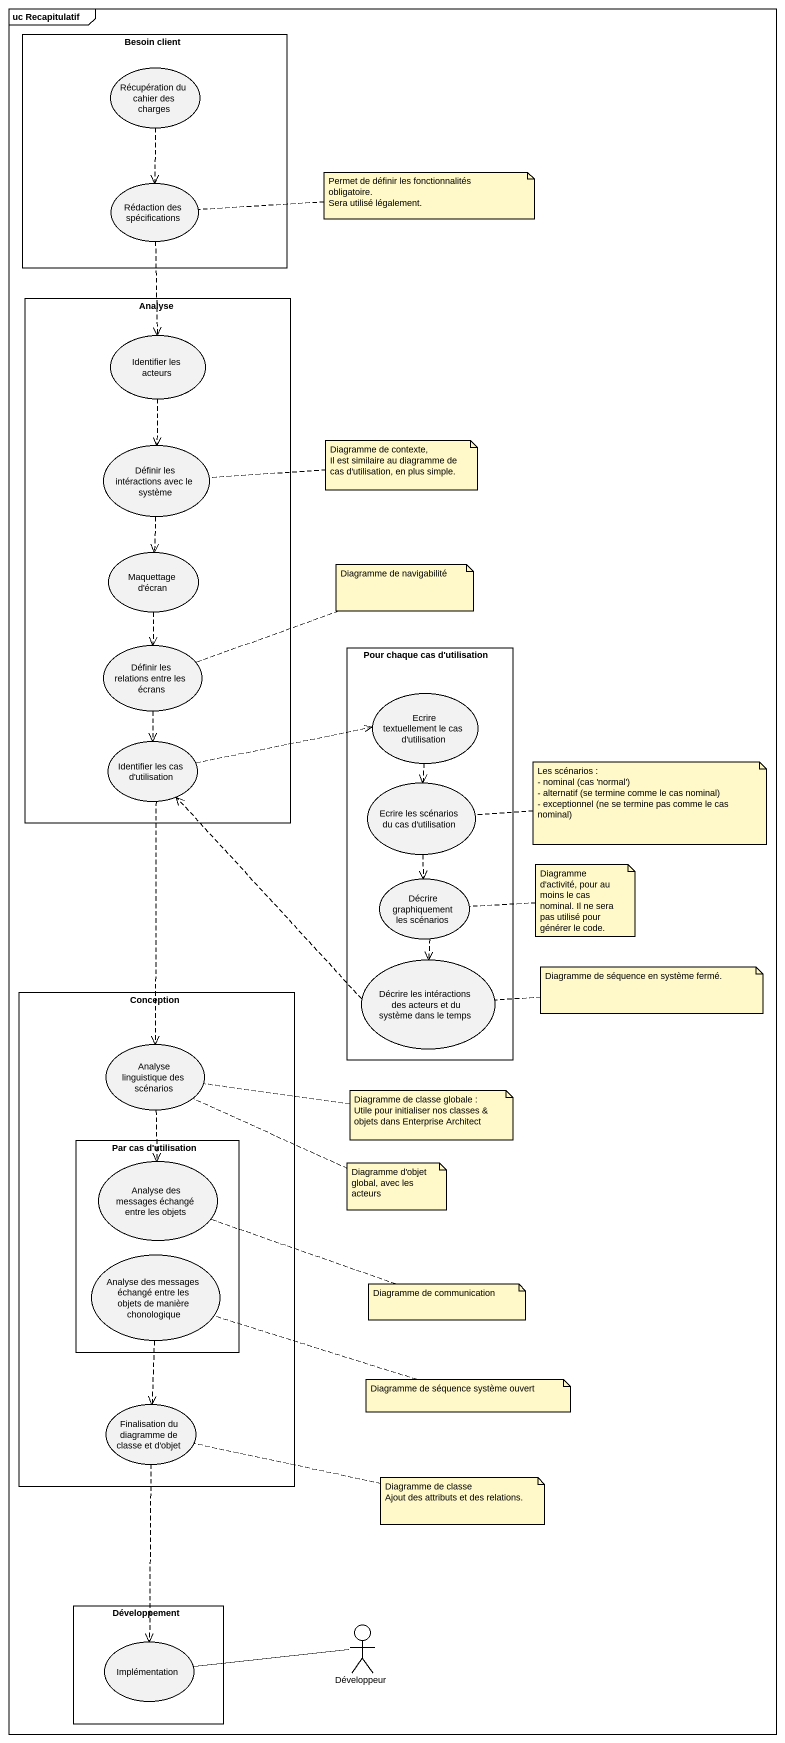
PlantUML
@startuml
mainframe uc Recapitulatif
rectangle "Besoin client" as Besoin_client {
  usecase "Récupération du cahier des charges" as Récupération_du_cahier_des
  usecase "Rédaction des spécifications" as Rédaction_des_spécifications
}
rectangle Analyse {
  usecase "Identifier les acteurs" as Identifier_les_acteurs
  usecase "Définir les intéractions avec le système" as Définir_les_intéractions
  usecase "Maquettage d'écran" as Maquettage_d_écran
  usecase "Définir les relations entre les écrans" as Définir_les_relations_entre
  usecase "Identifier les cas d'utilisation" as Identifier_les_cas_d
}
rectangle "Pour chaque cas d'utilisation" as Pour_chaque_cas_d {
  usecase "Ecrire textuellement le cas d'utilisation" as Ecrire_textuellement_le_cas
  usecase "Ecrire les scénarios du cas d'utilisation" as Ecrire_les_scénarios_du_cas
  usecase "Décrire graphiquement les scénarios" as Décrire_graphiquement_les
  usecase "Décrire les intéractions des acteurs et du système dans le temps" as Décrire_les_intéractions
}
rectangle Conception {
  usecase "Analyse linguistique des scénarios" as Analyse_linguistique_des
  rectangle "Par cas d'utilisation" as Par_cas_d_utilisation {
    usecase "Analyse des messages échangé entre les objets" as Analyse_des_messages
    usecase "Analyse des messages échangé entre les objets de manière chonologique" as Analyse_des_messages_2
  }
  usecase "Finalisation du diagramme de classe et d'objet" as Finalisation_du_diagramme
}
rectangle Développement {
  usecase Implémentation
}
actor Développeur
Récupération_du_cahier_des ..> Rédaction_des_spécifications
Rédaction_des_spécifications ..> Identifier_les_acteurs
Identifier_les_acteurs ..> Définir_les_intéractions
Définir_les_intéractions ..> Maquettage_d_écran
Maquettage_d_écran ..> Définir_les_relations_entre
Définir_les_relations_entre ..> Identifier_les_cas_d
Ecrire_textuellement_le_cas ..> Ecrire_les_scénarios_du_cas
Identifier_les_cas_d .right.> Ecrire_textuellement_le_cas
Identifier_les_cas_d ..> Analyse_linguistique_des
Ecrire_les_scénarios_du_cas ..> Décrire_graphiquement_les
Décrire_graphiquement_les ..> Décrire_les_intéractions
Décrire_les_intéractions .up.> Identifier_les_cas_d
Analyse_linguistique_des ..> Analyse_des_messages
Analyse_des_messages_2 ..> Finalisation_du_diagramme
Finalisation_du_diagramme ..> Implémentation
Développeur -left- Implémentation
note right of Rédaction_des_spécifications
  Permet de définir les fonctionnalités obligatoire.
  Sera utilisé légalement.
end note
note right of Définir_les_intéractions
  Diagramme de contexte,
  Il est similaire au diagramme de cas d'utilisation, en plus simple.
end note
note right of Définir_les_relations_entre : Diagramme de navigabilité
note right of Ecrire_les_scénarios_du_cas
  Les scénarios :
  - nominal (cas 'normal')
  - alternatif (se termine comme le cas nominal)
  - exceptionnel (ne se termine pas comme le cas nominal)
end note
note right of Décrire_graphiquement_les : Diagramme d'activité, pour au moins le cas nominal. Il ne sera pas utilisé pour générer le code.
note right of Décrire_les_intéractions : Diagramme de séquence en système fermé.
note right of Analyse_linguistique_des
  Diagramme de classe globale :
  Utile pour initialiser nos classes & objets dans Enterprise Architect
end note
note right of Analyse_linguistique_des : Diagramme d'objet global, avec les acteurs
note right of Analyse_des_messages : Diagramme de communication
note right of Analyse_des_messages_2 : Diagramme de séquence système ouvert
note right of Finalisation_du_diagramme
  Diagramme de classe
  Ajout des attributs et des relations.
end note
@enduml
